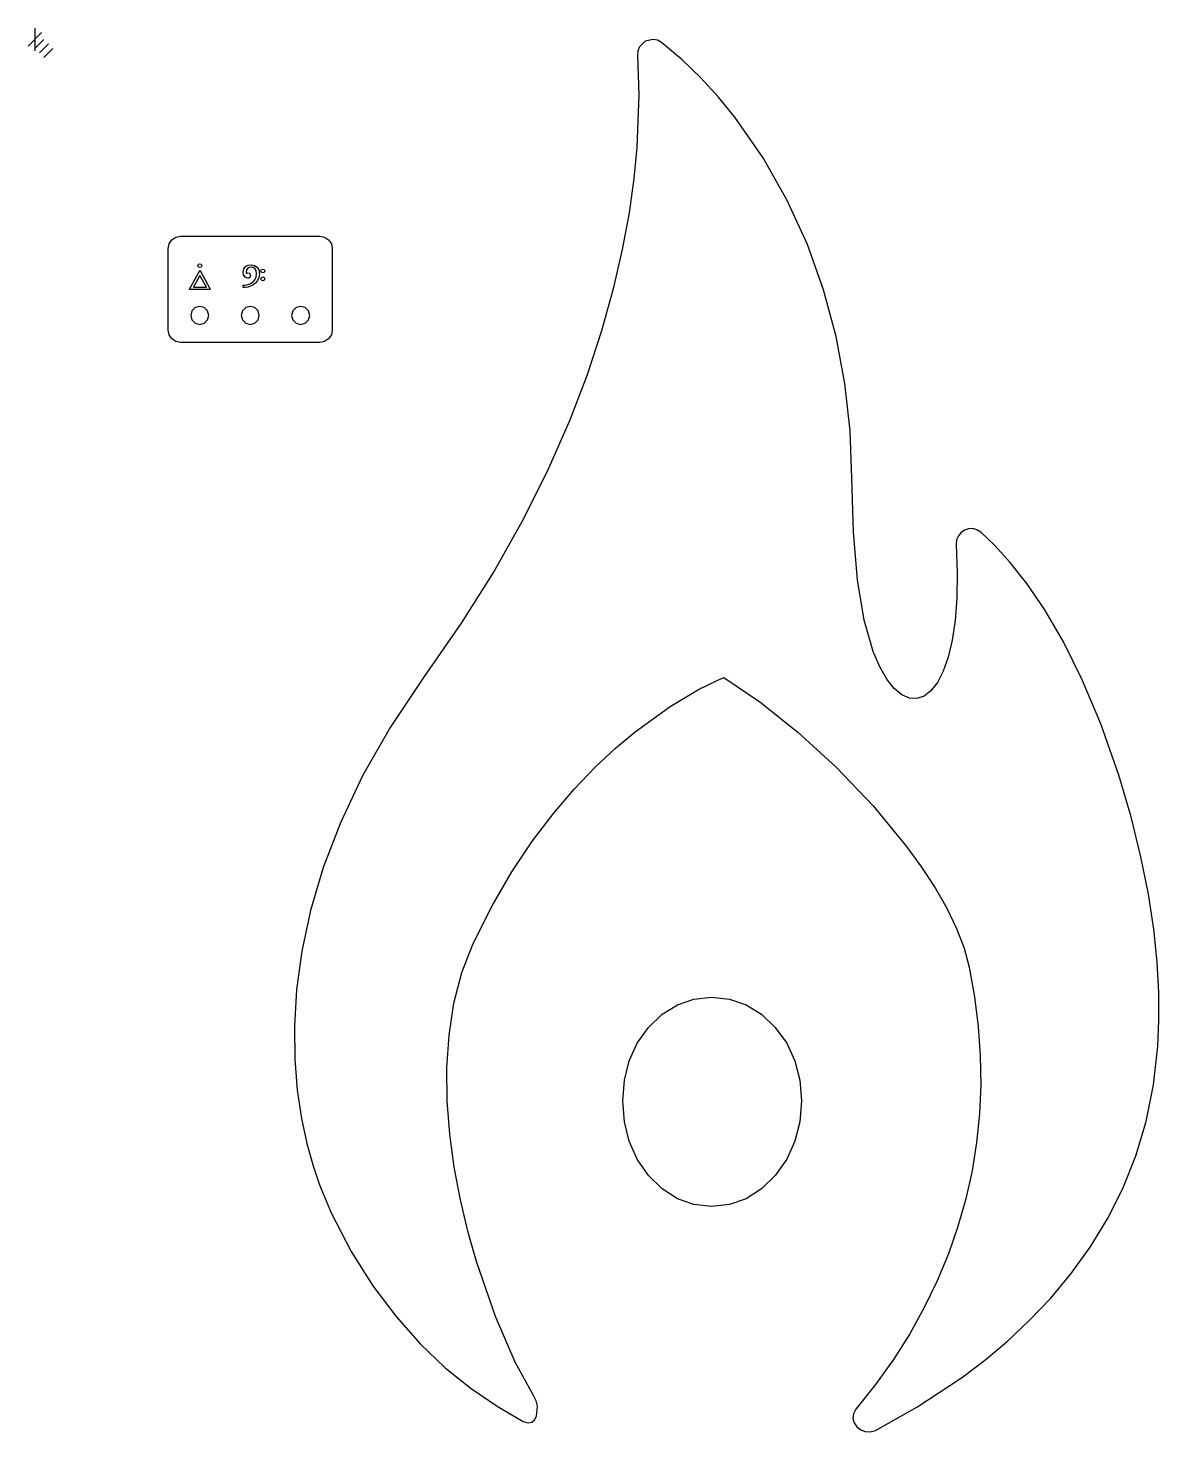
# Model space of a CAD drawing. Extents: x -1 to 140, y 12 to 318.
# Drawn here: x -0.8 to 140.3, y 143 to 318.2 of the extents above; entities that cross this region are included whole.
import ezdxf

# ---------------------------------------------------------------- set-up
doc = ezdxf.new("R2010")
doc.units = 0

msp = doc.modelspace()

# ---------------------------------------------------------------- linework, layer by layer
at = {"layer": 'Layer 1'}
for p, q in [((0.846666, 317.647), (-0.846666, 315.953)), ((0.846666, 317.647), (-0.846666, 315.953)), ((0.846666, 317.647), (-0.846666, 315.953)), ((0, 318.211), (0, 315.389)), ((0, 318.211), (0, 315.389)), ((0, 318.211), (0, 315.389)), ((1.12889, 316.8), (0, 315.67111)), ((1.12889, 316.8), (0, 315.67111)), ((1.12889, 316.8), (0, 315.67111)), ((1.69333, 316.236), (0.56444, 315.10711)), ((1.69333, 316.236), (0.56444, 315.10711)), ((1.69333, 316.236), (0.56444, 315.10711)), ((2.25778, 315.671), (1.12889, 314.54211)), ((2.25778, 315.671), (1.12889, 314.54211)), ((2.25778, 315.671), (1.12889, 314.54211)), ((75.46307, 315.864437), (75.266005, 315.367873)), ((76.200279, 316.573363), (75.46307, 315.864437)), ((77.197413, 316.796724), (76.200279, 316.573363)), ((77.719385, 316.686334), (77.197413, 316.796724)), ((78.21746, 316.40657), (77.719385, 316.686334)), ((80.764114, 314.279886), (78.21746, 316.40657)), ((75.266005, 315.367873), (75.2228, 314.7979)), ((75.2228, 314.7979), (75.395149, 309.899885)), ((83.142414, 311.999956), (80.764114, 314.279886)), ((85.352915, 309.58985), (83.142414, 311.999956)), ((75.395149, 309.899885), (75.141251, 303.302095)), ((87.39617, 307.07264), (85.352915, 309.58985)), ((90.90881, 302.009382), (87.39617, 307.07264)), ((75.141251, 303.302095), (74.764343, 299.416798)), ((93.917635, 296.702942), (90.90881, 302.009382)), ((74.764343, 299.416798), (74.172733, 295.167773)), ((96.433575, 291.194248), (93.917635, 296.702942)), ((74.172733, 295.167773), (73.330375, 290.575426)), ((16.6375, 290.681), (16.759481, 291.285194)), ((16.759481, 291.285194), (17.092135, 291.778585)), ((17.092135, 291.778585), (17.585526, 292.111239)), ((17.585526, 292.111239), (18.18972, 292.23322)), ((18.18972, 292.23322), (35.578, 292.233)), ((35.578, 292.233), (36.172009, 292.114844)), ((36.172009, 292.114844), (36.675585, 291.778365)), ((36.675585, 291.778365), (37.012064, 291.274789)), ((37.012064, 291.274789), (37.13022, 290.68078)), ((98.467561, 285.524227), (96.433575, 291.194248)), ((16.63748, 280.51022), (16.6375, 290.681)), ((37.13022, 290.68078), (37.1302, 280.51)), ((73.330375, 290.575426), (72.201222, 285.660162)), ((19.3255, 285.617), (20.5851, 287.95353)), ((20.35942, 288.562538), (20.429035, 288.732227)), ((20.429035, 288.390676), (20.35942, 288.562538)), ((20.429035, 288.732227), (20.600898, 288.801841)), ((20.600898, 288.318884), (20.429035, 288.390676)), ((20.5851, 287.95353), (20.6177, 287.953)), ((20.600898, 288.801841), (20.774936, 288.732227)), ((20.774936, 288.390676), (20.600898, 288.318884)), ((20.600898, 288.318884), (20.600898, 288.318884)), ((20.6177, 287.953), (21.8969, 285.617)), ((20.774936, 288.732227), (20.846727, 288.562538)), ((20.846727, 288.562538), (20.774936, 288.390676)), ((26.010288, 287.731044), (26.090781, 288.144386)), ((26.0625, 287.413426), (26.010288, 287.731044)), ((26.195204, 287.182825), (26.0625, 287.413426)), ((26.090781, 288.144386), (26.310504, 288.433726)), ((26.310504, 288.433726), (26.6303, 288.605587)), ((26.432344, 288.029586), (26.380132, 287.731545)), ((26.380132, 287.731545), (26.382305, 287.674982)), ((26.382305, 287.674982), (26.38883, 287.633648)), ((26.38883, 287.633648), (26.399707, 287.59449)), ((26.3997, 287.594), (26.451912, 287.624457)), ((26.399707, 287.59449), (26.3997, 287.594)), ((26.57375, 288.22538), (26.432344, 288.029586)), ((26.451912, 287.624457), (26.515001, 287.644044)), ((26.515001, 287.644044), (26.604195, 287.654909)), ((26.77607, 288.331978), (26.57375, 288.22538)), ((26.604195, 287.654909), (26.734724, 287.626628)), ((26.6303, 288.605587), (27.006658, 288.662149)), ((26.734724, 287.626628), (26.832621, 287.554836)), ((27.006671, 288.364612), (26.77607, 288.331978)), ((26.832621, 287.554836), (26.89571, 287.448238)), ((26.89571, 287.448238), (26.917463, 287.326411)), ((27.006658, 288.662149), (27.419999, 288.592534)), ((27.254676, 288.323277), (27.006671, 288.364612)), ((27.463522, 288.186222), (27.254676, 288.323277)), ((27.419999, 288.592534), (27.744146, 288.38804)), ((27.607104, 287.933865), (27.463522, 288.186222)), ((27.661491, 287.548807), (27.607104, 287.933865)), ((27.609279, 287.126764), (27.661491, 287.548807)), ((27.744146, 288.38804), (27.955167, 288.048665)), ((27.955167, 288.048665), (28.031309, 287.570059)), ((28.031309, 287.570059), (27.970395, 287.084928)), ((28.220573, 287.892041), (28.290188, 288.06173)), ((28.290188, 287.720179), (28.220573, 287.892041)), ((28.290188, 288.06173), (28.46205, 288.131345)), ((28.46205, 287.648387), (28.290188, 287.720179)), ((28.46205, 288.131345), (28.636088, 288.06173)), ((28.636088, 287.720179), (28.46205, 287.648387)), ((28.46205, 287.648387), (28.46205, 287.648387)), ((28.636088, 288.06173), (28.70788, 287.892041)), ((28.70788, 287.892041), (28.636088, 287.720179)), ((19.3255, 285.573), (19.3255, 285.617)), ((20.596, 287.329), (19.80195, 285.86049)), ((19.80195, 285.86049), (21.407417, 285.860654)), ((20.609016, 287.329164), (20.596, 287.329)), ((21.407417, 285.860654), (20.609016, 287.329164)), ((21.8969, 285.617), (21.8969, 285.573)), ((26.010288, 285.812262), (26.0103, 286.113)), ((26.282223, 285.829675), (26.010288, 285.812262)), ((26.0103, 286.113), (26.216971, 286.121692)), ((26.377944, 287.041418), (26.195204, 287.182825)), ((26.216971, 286.121692), (26.469327, 286.160851)), ((26.599843, 285.886238), (26.282223, 285.829675)), ((26.575913, 286.993559), (26.377944, 287.041418)), ((26.469327, 286.160851), (26.741262, 286.236991)), ((26.702091, 287.015318), (26.575913, 286.993559)), ((26.934867, 285.99066), (26.599843, 285.886238)), ((26.810865, 287.082758), (26.702091, 287.015318)), ((26.741262, 286.236991), (27.013197, 286.360994)), ((26.887007, 287.18718), (26.810865, 287.082758)), ((26.917463, 287.326411), (26.887007, 287.18718)), ((27.263364, 286.155997), (26.934867, 285.99066)), ((27.013197, 286.360994), (27.263377, 286.543736)), ((27.561405, 286.386598), (27.263364, 286.155997)), ((27.263377, 286.543736), (27.470048, 286.79609)), ((27.470048, 286.79609), (27.609279, 287.126764)), ((27.807234, 286.693342), (27.561405, 286.386598)), ((27.970395, 287.084928), (27.807234, 286.693342)), ((28.220573, 286.926128), (28.290188, 287.097993)), ((28.290188, 286.754266), (28.220573, 286.926128)), ((28.290188, 287.097993), (28.46205, 287.171957)), ((28.46205, 286.682474), (28.290188, 286.754266)), ((28.46205, 287.171957), (28.636088, 287.097993)), ((28.636088, 286.754266), (28.46205, 286.682474)), ((28.46205, 286.682474), (28.46205, 286.682474)), ((28.636088, 287.097993), (28.70788, 286.926128)), ((28.70788, 286.926128), (28.636088, 286.754266)), ((72.201222, 285.660162), (70.749228, 280.442387)), ((21.8969, 285.573), (19.3255, 285.573)), ((100.030523, 279.733809), (98.467561, 285.524227)), ((19.610943, 282.909445), (19.4597, 282.345)), ((19.4597, 282.345), (19.610943, 281.780555)), ((19.4597, 282.345), (19.4597, 282.345)), ((20.024145, 283.322647), (19.610943, 282.909445)), ((20.58859, 283.47389), (20.024145, 283.322647)), ((21.153035, 283.322647), (20.58859, 283.47389)), ((21.566237, 282.909445), (21.153035, 283.322647)), ((21.71748, 282.345), (21.566237, 282.909445)), ((21.566237, 281.780555), (21.71748, 282.345)), ((25.906143, 282.909445), (25.7549, 282.345)), ((25.7549, 282.345), (25.906143, 281.780555)), ((25.7549, 282.345), (25.7549, 282.345)), ((26.319345, 283.322647), (25.906143, 282.909445)), ((26.88379, 283.47389), (26.319345, 283.322647)), ((27.448235, 283.322647), (26.88379, 283.47389)), ((27.861437, 282.909445), (27.448235, 283.322647)), ((28.01268, 282.345), (27.861437, 282.909445)), ((27.861437, 281.780555), (28.01268, 282.345)), ((32.201443, 282.909445), (32.0502, 282.345)), ((32.0502, 282.345), (32.201443, 281.780555)), ((32.0502, 282.345), (32.0502, 282.345)), ((32.614645, 283.322647), (32.201443, 282.909445)), ((33.17909, 283.47389), (32.614645, 283.322647)), ((33.743535, 283.322647), (33.17909, 283.47389)), ((34.156737, 282.909445), (33.743535, 283.322647)), ((34.30798, 282.345), (34.156737, 282.909445)), ((34.156737, 281.780555), (34.30798, 282.345)), ((16.755636, 279.916211), (16.63748, 280.51022)), ((19.610943, 281.780555), (20.024145, 281.367353)), ((20.024145, 281.367353), (20.58859, 281.21611)), ((20.58859, 281.21611), (21.153035, 281.367353)), ((21.153035, 281.367353), (21.566237, 281.780555)), ((25.906143, 281.780555), (26.319345, 281.367353)), ((26.319345, 281.367353), (26.88379, 281.21611)), ((26.88379, 281.21611), (27.448235, 281.367353)), ((27.448235, 281.367353), (27.861437, 281.780555)), ((32.201443, 281.780555), (32.614645, 281.367353)), ((32.614645, 281.367353), (33.17909, 281.21611)), ((33.17909, 281.21611), (33.743535, 281.367353)), ((33.743535, 281.367353), (34.156737, 281.780555)), ((37.1302, 280.51), (37.012044, 279.915991)), ((70.749228, 280.442387), (68.938347, 274.942506)), ((17.092115, 279.412635), (16.755636, 279.916211)), ((17.595691, 279.076156), (17.092115, 279.412635)), ((18.1897, 278.958), (17.595691, 279.076156)), ((35.57798, 278.95778), (18.1897, 278.958)), ((36.171989, 279.075936), (35.57798, 278.95778)), ((36.675565, 279.412415), (36.171989, 279.075936)), ((37.012044, 279.915991), (36.675565, 279.412415)), ((101.133392, 273.86392), (100.030523, 279.733809)), ((68.938347, 274.942506), (66.73253, 269.180925)), ((101.787097, 267.955487), (101.133392, 273.86392)), ((66.73253, 269.180925), (64.095733, 263.178048)), ((102.00257, 262.04944), (101.787097, 267.955487)), ((64.095733, 263.178048), (60.991908, 256.954282)), ((102.181618, 255.313285), (102.00257, 262.04944)), ((60.991908, 256.954282), (57.385008, 250.530032)), ((102.701316, 249.358236), (102.181618, 255.313285)), ((115.074834, 254.342255), (115.0229, 253.75774)), ((115.285932, 254.846426), (115.074834, 254.342255)), ((115.624196, 255.254202), (115.285932, 254.846426)), ((116.057627, 255.549534), (115.624196, 255.254202)), ((116.554229, 255.716371), (116.057627, 255.549534)), ((117.082002, 255.738663), (116.554229, 255.716371)), ((117.608948, 255.60036), (117.082002, 255.738663)), ((118.10307, 255.28541), (117.608948, 255.60036)), ((119.798025, 253.683188), (118.10307, 255.28541)), ((115.0229, 253.75774), (115.152578, 250.252251)), ((121.726009, 251.570385), (119.798025, 253.683188)), ((123.835751, 248.890094), (121.726009, 251.570385)), ((57.385008, 250.530032), (53.238988, 243.925703)), ((103.535499, 244.332514), (102.701316, 249.358236)), ((115.152578, 250.252251), (115.09813, 247.092068)), ((126.075981, 245.58541), (123.835751, 248.890094)), ((115.09813, 247.092068), (114.876798, 244.279473)), ((128.395429, 241.599426), (126.075981, 245.58541)), ((53.238988, 243.925703), (48.5178, 237.1617)), ((104.658, 240.38434), (103.535499, 244.332514)), ((114.876798, 244.279473), (114.505824, 241.816746)), ((114.505824, 241.816746), (114.002449, 239.706171)), ((105.479831, 238.470669), (104.658, 240.38434)), ((130.742823, 236.875235), (128.395429, 241.599426)), ((106.35892, 236.934246), (105.479831, 238.470669)), ((114.002449, 239.706171), (113.383915, 237.950027)), ((48.5178, 237.1617), (44.3505, 230.914259)), ((82.844081, 235.643472), (85.182297, 236.794856)), ((85.182297, 236.794856), (86.03, 237.147)), ((86.03, 237.147), (90.510789, 234.131787)), ((107.278026, 235.772791), (106.35892, 236.934246)), ((112.667463, 236.550598), (111.870336, 235.510165)), ((113.383915, 237.950027), (112.667463, 236.550598)), ((133.066894, 231.355932), (130.742823, 236.875235)), ((79.322693, 233.550421), (82.844081, 235.643472)), ((108.219905, 234.984021), (107.278026, 235.772791)), ((109.167318, 234.565655), (108.219905, 234.984021)), ((111.009775, 234.831009), (110.103022, 234.515412)), ((111.870336, 235.510165), (111.009775, 234.831009)), ((74.925474, 230.373275), (79.322693, 233.550421)), ((90.510789, 234.131787), (95.257272, 230.347181)), ((110.103022, 234.515412), (109.167318, 234.565655)), ((135.31637, 224.98461), (133.066894, 231.355932)), ((44.3505, 230.914259), (40.914513, 224.866994)), ((72.494471, 228.333658), (74.925474, 230.373275)), ((95.257272, 230.347181), (100.043088, 225.963038)), ((69.959763, 225.969607), (72.494471, 228.333658)), ((40.914513, 224.866994), (38.1516, 219.036157)), ((67.359768, 223.263319), (69.959763, 225.969607)), ((100.043088, 225.963038), (104.641875, 221.149214)), ((136.856993, 219.746531), (135.31637, 224.98461)), ((64.732902, 220.196991), (67.359768, 223.263319)), ((104.641875, 221.149214), (108.827271, 216.075562)), ((38.1516, 219.036157), (36.003523, 213.437997)), ((62.117584, 216.752818), (64.732902, 220.196991)), ((138.081069, 214.790681), (136.856993, 219.746531)), ((59.552231, 212.912997), (62.117584, 216.752818)), ((108.827271, 216.075562), (110.69421, 213.494381)), ((139.013495, 210.120234), (138.081069, 214.790681)), ((36.003523, 213.437997), (34.412045, 208.088766)), ((57.07526, 208.659726), (59.552231, 212.912997)), ((110.69421, 213.494381), (112.372916, 210.91194)), ((112.372916, 210.91194), (113.835093, 208.349469)), ((54.72509, 203.9752), (57.07526, 208.659726)), ((139.679168, 205.738359), (139.013495, 210.120234)), ((34.412045, 208.088766), (33.318925, 203.004714)), ((113.835093, 208.349469), (115.052446, 205.8282)), ((115.052446, 205.8282), (115.99668, 203.369367)), ((140.102986, 201.648228), (139.679168, 205.738359)), ((53.312566, 200.339769), (54.72509, 203.9752)), ((115.99668, 203.369367), (116.6395, 200.9942)), ((33.318925, 203.004714), (32.665927, 198.202092)), ((140.309846, 197.853012), (140.102986, 201.648228)), ((52.318063, 196.511264), (53.312566, 200.339769)), ((116.6395, 200.9942), (117.30652, 197.294187)), ((32.665927, 198.202092), (32.394813, 193.69715)), ((51.705836, 192.534123), (52.318063, 196.511264)), ((78.322979, 195.128629), (80.20738, 196.304584)), ((80.20738, 196.304584), (82.253488, 197.010152)), ((82.253488, 197.010152), (84.4613, 197.24534)), ((84.4613, 197.24534), (86.712651, 197.010151)), ((86.712651, 197.010151), (88.789852, 196.30458)), ((88.789852, 196.30458), (90.6929, 195.128624)), ((117.30652, 197.294187), (117.768585, 193.612189)), ((140.324645, 194.355882), (140.309846, 197.853012)), ((76.60029, 193.48228), (78.322979, 195.128629)), ((90.6929, 195.128624), (92.42179, 193.48228)), ((32.394813, 193.69715), (32.447343, 189.50614)), ((75.207219, 191.497837), (76.60029, 193.48228)), ((92.42179, 193.48228), (93.858426, 191.497833)), ((117.768585, 193.612189), (118.025302, 189.95155)), ((140.17228, 191.16001), (140.324645, 194.355882)), ((51.440138, 188.452786), (51.705836, 192.534123)), ((74.212155, 189.307594), (75.207219, 191.497837)), ((93.858426, 191.497833), (94.884584, 189.30759)), ((139.648069, 186.316424), (140.17228, 191.16001)), ((32.447343, 189.50614), (32.765279, 185.645311)), ((73.615108, 186.911556), (74.212155, 189.307594)), ((94.884584, 189.30759), (95.500272, 186.911554)), ((118.025302, 189.95155), (118.076284, 186.315614)), ((51.48522, 184.31169), (51.440138, 188.452786)), ((73.41609, 184.30973), (73.615108, 186.911556)), ((95.500272, 186.911554), (95.7055, 184.30973)), ((118.076284, 186.315614), (117.921139, 182.707724)), ((138.718772, 181.744355), (139.648069, 186.316424)), ((32.765279, 185.645311), (33.290385, 182.130916)), ((51.805337, 180.155276), (51.48522, 184.31169)), ((73.615108, 181.70062), (73.41609, 184.30973)), ((95.7055, 184.30973), (95.500272, 181.700618)), ((117.921139, 182.707724), (117.559478, 179.131222)), ((33.290385, 182.130916), (33.96442, 178.979203)), ((74.212155, 179.282585), (73.615108, 181.70062)), ((95.500272, 181.700618), (94.884584, 179.282581)), ((137.423233, 177.438347), (138.718772, 181.744355)), ((33.96442, 178.979203), (34.729148, 176.206425)), ((52.364741, 176.027981), (51.805337, 180.155276)), ((75.207219, 177.05562), (74.212155, 179.282585)), ((94.884584, 179.282581), (93.858426, 177.055616)), ((117.559478, 179.131222), (116.990911, 175.589454)), ((76.60029, 175.01972), (75.207219, 177.05562)), ((93.858426, 177.055616), (92.42179, 175.01972)), ((135.800297, 173.392945), (137.423233, 177.438347)), ((34.729148, 176.206425), (35.526329, 173.828831)), ((53.127685, 171.974245), (52.364741, 176.027981)), ((116.990911, 175.589454), (116.215048, 172.085762)), ((35.526329, 173.828831), (36.9851, 170.3242)), ((78.322979, 173.321912), (76.60029, 175.01972)), ((92.42179, 175.01972), (90.6929, 173.321912)), ((54.058423, 168.038506), (53.127685, 171.974245)), ((80.20738, 172.109186), (78.322979, 173.321912)), ((82.253488, 171.381547), (80.20738, 172.109186)), ((88.789852, 172.109186), (86.712651, 171.381547)), ((90.6929, 173.321912), (88.789852, 172.109186)), ((116.215048, 172.085762), (115.231499, 168.623491)), ((133.88881, 169.602694), (135.800297, 173.392945)), ((36.9851, 170.3242), (39.491431, 165.52606)), ((84.4613, 171.139), (82.253488, 171.381547)), ((86.712651, 171.381547), (84.4613, 171.139)), ((84.4613, 171.139), (84.4613, 171.139)), ((115.231499, 168.623491), (114.039875, 165.205982)), ((131.727617, 166.062139), (133.88881, 169.602694)), ((55.121206, 164.265202), (54.058423, 168.038506)), ((39.491431, 165.52606), (42.20206, 161.222852)), ((114.039875, 165.205982), (112.639784, 161.836581)), ((129.355563, 162.765824), (131.727617, 166.062139)), ((57.499925, 157.383657), (55.121206, 164.265202)), ((42.20206, 161.222852), (45.085011, 157.387964)), ((112.639784, 161.836581), (111.030838, 158.51863)), ((126.811492, 159.708295), (129.355563, 162.765824)), ((124.134252, 156.884096), (126.811492, 159.708295)), ((111.030838, 158.51863), (109.212647, 155.255473)), ((45.085011, 157.387964), (48.108311, 153.994787)), ((59.977865, 151.68512), (57.499925, 157.383657)), ((121.362685, 154.287772), (124.134252, 156.884096)), ((109.212647, 155.255473), (107.18482, 152.050453)), ((118.535639, 151.913867), (121.362685, 154.287772)), ((48.108311, 153.994787), (51.239985, 151.016713)), ((51.239985, 151.016713), (54.448057, 148.42713)), ((62.26905, 147.5251), (59.977865, 151.68512)), ((107.18482, 152.050453), (104.946968, 148.906914)), ((115.691957, 149.756927), (118.535639, 151.913867)), ((110.110068, 146.072121), (115.691957, 149.756927)), ((54.448057, 148.42713), (57.700554, 146.199429)), ((62.578805, 146.888495), (62.26905, 147.5251)), ((104.946968, 148.906914), (102.4987, 145.8282)), ((57.700554, 146.199429), (60.9655, 144.307)), ((62.738405, 146.217964), (62.578805, 146.888495)), ((62.637344, 144.976884), (62.738405, 146.217964)), ((102.4987, 145.8282), (102.186968, 145.265419)), ((104.92778, 143.18971), (110.110068, 146.072121)), ((60.9655, 144.307), (60.9656, 144.307)), ((60.9656, 144.307), (61.548362, 144.121835)), ((61.548362, 144.121835), (62.026274, 144.205387)), ((62.026274, 144.205387), (62.391784, 144.507217)), ((62.391784, 144.507217), (62.637344, 144.976884)), ((102.186968, 145.265419), (102.132135, 144.68666)), ((102.132135, 144.68666), (102.29366, 144.133194)), ((102.29366, 144.133194), (102.631004, 143.64629)), ((102.631004, 143.64629), (103.103628, 143.267219)), ((103.103628, 143.267219), (103.670991, 143.037252)), ((103.670991, 143.037252), (104.292555, 142.997659)), ((104.292555, 142.997659), (104.92778, 143.18971))]:
    msp.add_line(p, q, dxfattribs=at)

doc.saveas('drawing.dxf')
